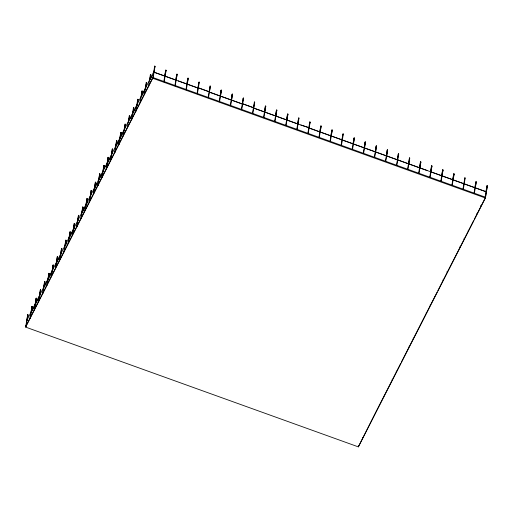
<?xml version="1.0" encoding="UTF-8"?>
<svg xmlns="http://www.w3.org/2000/svg" width="513" height="513" viewBox="0 0 513 513"><rect width="100%" height="100%" fill="white"/><g stroke="black" fill="none" stroke-linecap="round" stroke-linejoin="round"><path stroke-width="0.77" d="M486.324 191.817L475.243 187.829L485.991 191.702L486.888 186.014L487.35 185.886L485.426 198.018L358.337 446.874L25.65 327.114L27.696 314.732L28.029 314.854L27.131 320.542M27.696 314.732L26.105 326.48L25.772 326.358L152.861 77.501L485.548 197.261L474.262 219.365M26.214 325.768L26.439 324.344M27.227 319.368L28.029 314.854M26.227 326.23L26.452 324.806M31.928 306.447L30.004 318.073L30.338 318.188L31.928 306.447L32.261 306.569L31.421 311.878M31.351 311.795L32.261 306.569M35.532 304.35L36.494 298.277L36.16 298.162L34.236 309.781L34.57 309.903M36.16 298.162L34.365 309.538L34.692 309.653M36.494 298.277L35.468 304.215L35.134 304.094L31.03 312.135M39.886 295.302L40.726 289.992L40.392 289.871L38.469 301.497L38.802 301.618M38.59 301.246L40.392 289.871M40.726 289.992L39.7 295.93L39.366 295.809L35.262 303.85L35.596 303.965M42.701 293.212L44.625 281.586L44.958 281.708L44.118 287.017M44.625 281.586L42.823 292.961L43.156 293.083M44.156 286.222L44.958 281.708M46.933 284.92L48.857 273.301L49.19 273.416L48.35 278.726M48.857 273.301L47.267 285.042M48.28 278.642L49.19 273.416M52.461 271.197L53.423 265.131L53.089 265.016L51.165 276.635L51.492 276.757M53.089 265.016L51.287 276.385L51.621 276.507M53.423 265.131L52.397 271.069L52.063 270.947L47.959 278.989M56.815 262.156L57.655 256.846L57.321 256.724L55.398 268.35L55.725 268.472M55.519 268.1L57.321 256.724M57.655 256.846L56.629 262.784L56.295 262.662L52.191 270.697L52.525 270.819M59.63 260.065L61.554 248.439L61.887 248.561L61.047 253.864M59.752 259.815L61.554 248.439M61.085 253.076L61.887 248.561M65.786 240.155L63.862 251.774L64.189 251.896L65.786 240.155L66.119 240.27L65.279 245.58M65.209 245.496L66.119 240.27M69.39 238.051L70.352 231.985L70.018 231.863L68.094 243.489L68.421 243.611M70.018 231.863L68.216 243.239L68.55 243.361M69.326 237.923L70.352 231.985M73.744 229.003L74.584 223.7L74.25 223.578L72.327 235.204L72.654 235.32M72.448 234.954L74.25 223.578M69.794 237L73.558 229.632L74.584 223.7M78.483 215.293L76.559 226.913L76.886 227.035L78.483 215.293L78.816 215.409L77.976 220.718M78.014 219.923L78.816 215.409M82.715 207.002L80.791 218.628L81.118 218.75L82.715 207.002L83.048 207.124L82.208 212.433M82.131 212.35L83.048 207.124M86.319 204.905L87.281 198.839L86.947 198.717L85.023 210.343L85.35 210.458M86.947 198.717L85.145 210.093L85.479 210.215M87.281 198.839L86.255 204.77L85.921 204.655L81.817 212.69M90.673 195.857L91.513 190.547L91.179 190.432L89.256 202.051L89.583 202.173M89.377 201.808L91.179 190.432M90.827 194.35L91.513 190.547M93.488 193.767L95.412 182.141L95.745 182.262L94.783 188.329M95.412 182.141L93.61 193.516L93.943 193.638M94.943 186.777L95.745 182.262M99.644 173.856L97.72 185.482L98.047 185.597L99.644 173.856L99.977 173.978L99.137 179.281M99.06 179.204L99.977 173.978M103.248 171.752L104.21 165.686L103.876 165.571L101.952 177.19L102.279 177.312M103.876 165.571L102.074 176.947L102.408 177.062M104.21 165.686L103.184 171.624L102.85 171.502L98.746 179.544M107.364 164.224L108.442 157.401L108.108 157.279L106.185 168.905L106.512 169.027M106.306 168.655L108.108 157.279M105.704 166.687L107.416 163.339L108.442 157.401M110.417 160.62L112.341 148.994L112.674 149.116L111.834 154.426M110.539 160.37L112.341 148.994M111.872 153.631L112.674 149.116M116.573 140.709L114.649 152.329L114.976 152.451L116.573 140.709L116.906 140.825L116.066 146.134M115.989 146.051L116.906 140.825M120.177 138.606L121.139 132.54L120.805 132.418L118.875 144.044L119.208 144.166M120.805 132.418L119.003 143.794L119.337 143.916M121.139 132.54L120.113 138.478L119.779 138.356L115.675 146.397M124.531 129.565L125.371 124.255L125.037 124.133L123.107 135.759L123.441 135.874M120.581 137.561L124.345 130.187L125.371 124.255M127.339 127.468L129.27 115.848L129.603 115.964L128.763 121.273M128.801 120.478L129.603 115.964M132.995 112.988L133.835 107.679L133.502 107.557L131.572 119.183L131.905 119.305L131.7 118.933M132.918 112.905L133.835 107.679M137.106 105.46L138.068 99.394L137.734 99.272L135.804 110.898L136.137 111.013M138.068 99.394L137.042 105.332L136.708 105.21L132.604 113.245M141.46 96.412L142.3 91.109L141.966 90.987L140.036 102.613L140.37 102.728M141.607 94.911L142.3 91.109M144.268 94.321L146.199 82.702L146.532 82.817L145.692 88.127M145.73 87.332L146.532 82.817M149.924 79.842L150.764 74.532L150.431 74.411L148.501 86.037L148.834 86.158L148.629 85.786M149.847 79.759L150.764 74.532M25.65 327.114L152.739 78.258L154.663 66.126L154.997 66.248L153.195 77.617L152.733 77.752M164 75.789L153.971 72.179L154.997 66.248M164.827 75.34L165.744 70.114L166.077 70.23L164.147 81.856L163.814 81.734L165.744 70.114M164.987 76.546L166.077 70.23M176.818 74.103L174.895 85.722L175.222 85.844L177.152 74.218L176.696 74.347L175.792 80.034L165.045 76.168M176.183 79.778L177.152 74.218M187.899 78.091L185.969 89.711L186.302 89.833L188.233 78.207L187.771 78.335L186.873 84.023L176.126 80.156M187.142 84.523L188.233 78.207M197.947 88.012L187.207 84.145L197.947 88.012L198.852 82.324L199.313 82.195L197.383 93.821M198.98 82.08L197.05 93.699M208.458 97.81L210.388 86.184L210.054 86.062L208.131 97.688M209.419 91.744L210.388 86.184M221.135 90.051L219.205 101.677L219.538 101.798L221.469 90.173L221.007 90.301L220.109 95.989L209.362 92.122M220.378 96.489L221.469 90.173M232.216 94.039L230.286 105.665L230.619 105.787L232.543 94.161L232.088 94.289L231.183 99.977L220.443 96.111M231.581 99.714L232.543 94.161M242.264 103.966L231.517 100.099L242.264 103.966L243.162 98.278L243.624 98.15L241.694 109.769L241.36 109.654L243.29 98.028M252.774 113.758L254.704 102.138L254.371 102.016L252.441 113.642M253.736 107.692L254.704 102.138M254.39 108.333L264.419 111.943L265.324 106.255L265.779 106.127L263.855 117.746L263.522 117.631L265.445 106.005M264.695 112.437L265.779 106.127M276.526 109.994L274.596 121.619L274.93 121.735L276.86 110.109L276.398 110.244L275.5 115.932L264.753 112.058M275.77 116.425L276.86 110.109M286.01 125.723L287.94 114.098L287.479 114.232L286.575 119.914L275.834 116.047L285.863 119.657M287.607 113.982L285.677 125.602M286.972 119.657L287.94 114.098M297.655 123.902L286.908 120.036L297.655 123.902L298.56 118.214L299.015 118.086L297.085 129.712M298.681 117.971L296.758 129.59M308.166 133.701L310.096 122.075L309.762 121.959L307.832 133.579M309.127 127.634L310.096 122.075M309.781 128.269L319.811 131.879L320.715 126.192L321.17 126.063L319.246 137.689L318.913 137.567L320.843 125.942M320.086 132.38L321.17 126.063M331.917 129.93L329.994 141.556L330.321 141.678L332.251 130.052L331.789 130.18L330.891 135.868L320.144 132.001M331.161 136.368L332.251 130.052M341.972 139.857L331.225 135.99L341.972 139.857L342.87 134.169L343.332 134.04L341.401 145.666M342.998 133.919L341.068 145.545M353.047 143.845L342.299 139.978L353.047 143.845L353.951 138.157L354.406 138.029L352.482 149.649M354.079 137.907L352.149 149.533M353.438 143.582L354.406 138.029M365.153 141.896L363.223 153.522L363.557 153.637L365.487 142.018L365.025 142.146L364.127 147.834L353.38 143.967L363.409 147.577M364.519 147.571L365.487 142.018M376.234 145.884L374.304 157.51L374.637 157.626L376.568 146.006L376.106 146.134L375.208 151.822L364.461 147.949M375.478 152.316L376.568 146.006M386.283 155.811L375.535 151.938L386.283 155.811L387.187 150.123L387.642 149.995L385.718 161.614L385.385 161.499L387.309 149.873M386.558 156.305L387.642 149.995M397.363 159.799L386.616 155.926L397.363 159.799L398.261 154.112L398.723 153.977L396.793 165.603M398.389 153.862L396.459 165.481M358.337 446.874L375.574 412.606M409.47 157.85L407.54 169.47L407.873 169.591L409.804 157.966L409.47 157.85L408.835 163.525M420.545 161.839L418.621 173.458L418.948 173.58L420.878 161.954L420.423 162.082L419.519 167.77L408.771 163.903L418.8 167.514M419.91 167.514L420.878 161.954M431.625 165.821L429.695 177.447L430.029 177.569L431.959 165.943L431.497 166.071L430.599 171.759L419.852 167.892M430.869 172.259L431.959 165.943M441.674 175.747L430.933 171.881L441.674 175.747L442.578 170.059L443.033 169.931L441.109 181.557L440.776 181.435L442.706 169.809M441.95 176.248L443.033 169.931M452.755 179.736L442.007 175.869L452.755 179.736L453.652 174.048L454.114 173.92L452.184 185.546M453.781 173.798L451.857 185.424M453.146 179.479L454.114 173.92M464.861 177.787L462.931 189.412L463.265 189.534L465.195 177.908L464.861 177.787L464.105 184.225M475.942 181.775L474.012 193.401L474.345 193.516L476.269 181.897L475.814 182.025L474.91 187.713L464.162 183.846M475.301 187.45L476.269 181.897M487.017 185.764L485.086 197.39L485.42 197.505L487.35 185.886M125.037 124.133L125.243 124.505M129.27 115.848L129.475 116.214M133.502 107.557L133.707 107.929M137.734 99.272L137.939 99.644M141.966 90.987L142.172 91.352M146.199 82.702L146.404 83.068M150.431 74.411L150.636 74.783M154.663 66.126L154.868 66.491M26.798 320.42L30.902 312.385M43.727 287.274L47.831 279.239M64.76 246.086L60.656 254.127L60.989 254.243M64.888 245.836L68.992 237.801M77.585 220.981L81.689 212.94M98.618 179.794L94.514 187.829L94.847 187.95L97.239 183.263M111.443 154.682L115.547 146.641M128.372 121.536L132.476 113.495M149.405 80.349L145.301 88.383L145.634 88.505M149.533 80.099L153.637 72.064M32.05 310.916L35.128 304.889M35.936 303.298L39.36 296.597M44.4 286.722L47.478 280.694M48.293 279.104L52.057 271.736M65.561 245.291L66.587 243.277M74.712 227.374L73.686 229.388L73.353 229.266L77.457 221.225L77.79 221.347M82.49 212.138L85.915 205.444M86.723 203.853L88.089 201.173M93.347 190.881L94.719 188.2L94.386 188.079L90.282 196.12L90.615 196.235M99.419 178.992L102.497 172.964M110.622 157.061L107.544 163.089L107.211 162.967L111.315 154.932L111.648 155.048M117.035 144.506L119.766 139.145M130.071 118.978L132.463 114.284M132.938 113.367L136.695 105.999M142.082 95.456L145.506 88.755L145.173 88.634L141.069 96.675L141.402 96.79M150.206 79.547L152.258 75.533M153.971 72.179L164.718 76.052M127.673 127.59L127.468 127.224M199.313 82.195L198.852 82.324M210.054 86.062L210.259 86.434M243.624 98.15L243.162 98.278M254.371 102.016L254.576 102.382M253.672 108.07L264.419 111.943M299.015 118.086L298.56 118.214M297.989 124.024L308.864 127.647L300.855 125.057M309.762 121.959L309.967 122.325M309.07 128.013L319.811 131.879M343.332 134.04L342.87 134.169M398.723 153.977L398.261 154.112M408.438 163.782L397.697 159.915L407.008 163.269M453.088 179.858L463.835 183.725M375.856 412.048L389.412 385.507M389.579 385.18L400.775 363.249M401.429 361.973L425.828 314.2M426.168 313.526L425.963 313.154M426.553 312.776L437.114 292.096M437.845 290.672L451.562 263.804M451.684 263.573L473.531 220.789M165.616 70.364L165.949 70.48M176.696 74.347L177.023 74.468M187.771 78.335L188.104 78.457M221.007 90.301L221.34 90.423M232.088 94.289L232.421 94.411M265.324 106.255L265.657 106.371M276.398 110.244L276.731 110.359M287.479 114.232L287.812 114.348M320.715 126.192L321.048 126.313M331.789 130.18L332.123 130.302M353.951 138.157L354.284 138.279M365.025 142.146L365.359 142.261M376.106 146.134L376.439 146.25M387.187 150.123L387.514 150.238M420.423 162.082L420.75 162.204M431.497 166.071L431.831 166.193M442.578 170.059L442.911 170.181M453.652 174.048L453.986 174.17M475.814 182.025L476.147 182.147M486.888 186.014L487.222 186.129M165.763 76.424L175.074 79.778M178.274 80.932L186.155 83.766M210.08 92.378L219.391 95.732M221.154 96.367L230.472 99.721M265.471 112.321L274.782 115.669M320.862 132.258L330.173 135.612M365.173 148.212L374.49 151.559M420.57 168.149L427.015 170.47M453.806 180.114L463.117 183.468M464.881 184.103L474.198 187.457M152.739 78.258L485.426 198.018M480.982 205.424L481.316 205.546M480.854 205.675L481.188 205.796M144.397 94.071L144.73 94.193M476.75 213.716L477.084 213.831M141.274 97.04L140.94 96.925L136.836 104.96L137.17 105.082M135.932 110.648L136.266 110.77M468.157 230.536L468.491 230.658M463.925 238.821L464.259 238.943M128.577 121.902L128.244 121.786L124.14 129.821L124.473 129.943M459.821 246.862L460.155 246.977M124.345 130.187L124.011 130.071L119.907 138.106L120.241 138.228M120.677 132.668L121.01 132.79M116.445 140.96L116.778 141.075M112.212 149.245L112.546 149.36M447.124 271.723L447.458 271.839M447.003 271.973L447.33 272.089M107.98 157.529L108.314 157.651M442.892 280.008L443.226 280.13M107.416 163.339L107.082 163.217L102.978 171.259L103.312 171.374M103.748 165.814L104.081 165.936M99.522 174.106L99.849 174.221M434.306 296.828L434.633 296.95M95.29 182.391L95.617 182.513M430.074 305.12L430.401 305.235M91.058 190.676L91.385 190.798M90.487 196.485L90.153 196.364L86.049 204.405L86.383 204.527M86.825 198.967L87.152 199.082M82.593 207.252L82.92 207.374M78.361 215.537L78.688 215.659M413.145 338.266L413.472 338.388M74.128 223.828L74.456 223.944M409.034 346.307L409.368 346.422M73.558 229.632L73.224 229.516L69.12 237.551L69.454 237.673M69.896 232.113L70.223 232.235M65.664 240.398L65.991 240.52M61.432 248.69L61.759 248.805M396.337 371.168L396.671 371.284M396.216 371.412L396.543 371.534M57.2 256.975L57.527 257.096M392.105 379.453L392.439 379.575M52.967 265.259L53.294 265.381M48.735 273.551L49.062 273.666M383.519 396.273L383.852 396.395M44.503 281.836L44.83 281.958M379.287 404.565L379.62 404.68M43.932 287.646L43.599 287.524L39.495 295.559L39.828 295.68M40.27 290.121L40.598 290.243M36.038 298.412L36.365 298.528M31.806 306.697L32.139 306.819M27.574 314.982L27.907 315.104M362.486 437.461L362.813 437.583M362.358 437.711L362.691 437.833M358.254 445.746L358.581 445.868M60.528 254.377L56.424 262.412L56.757 262.534L60.861 254.493L60.528 254.377M198.409 87.883L209.157 91.75L198.409 87.883M242.726 103.838L253.467 107.704L242.726 103.838"/></g></svg>
